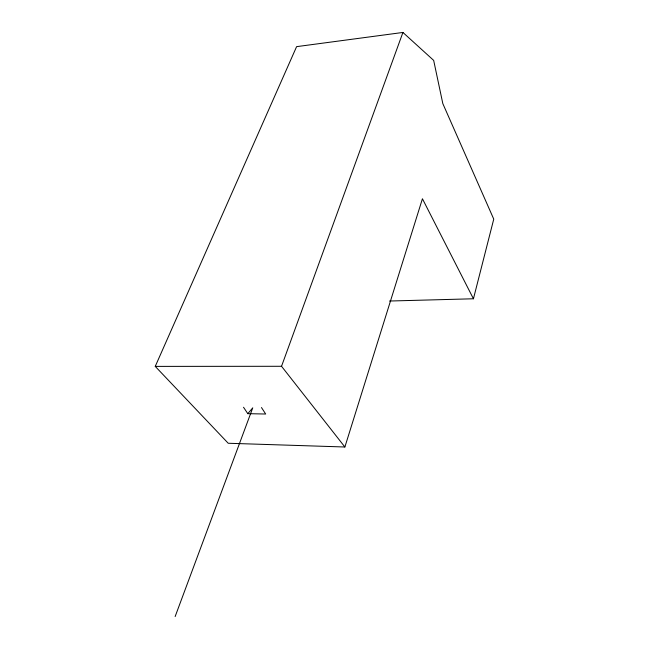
<?xml version="1.0" encoding="UTF-8"?>
<svg xmlns="http://www.w3.org/2000/svg" width="649" height="649" viewBox="0 0 649 649"><rect width="100%" height="100%" fill="white"/><g stroke="black" fill="none" stroke-linecap="round" stroke-linejoin="round"><path stroke-width="0.97" d="M473.437 298.775L493.751 219.127L442.821 103.597L433.67 60.389L402.924 32.45L296.601 46.647L155.249 366.393L228.221 443.259L344.879 446.999L422.426 198.764L473.437 298.775L389.497 301.031M344.879 446.999L281.536 366.287L402.924 32.45M175.141 616.55L252.753 407.84L247.796 413.673L243.521 407.248M155.249 366.393L281.536 366.287M247.796 413.673L265.676 414.021L261.482 407.548"/></g></svg>
